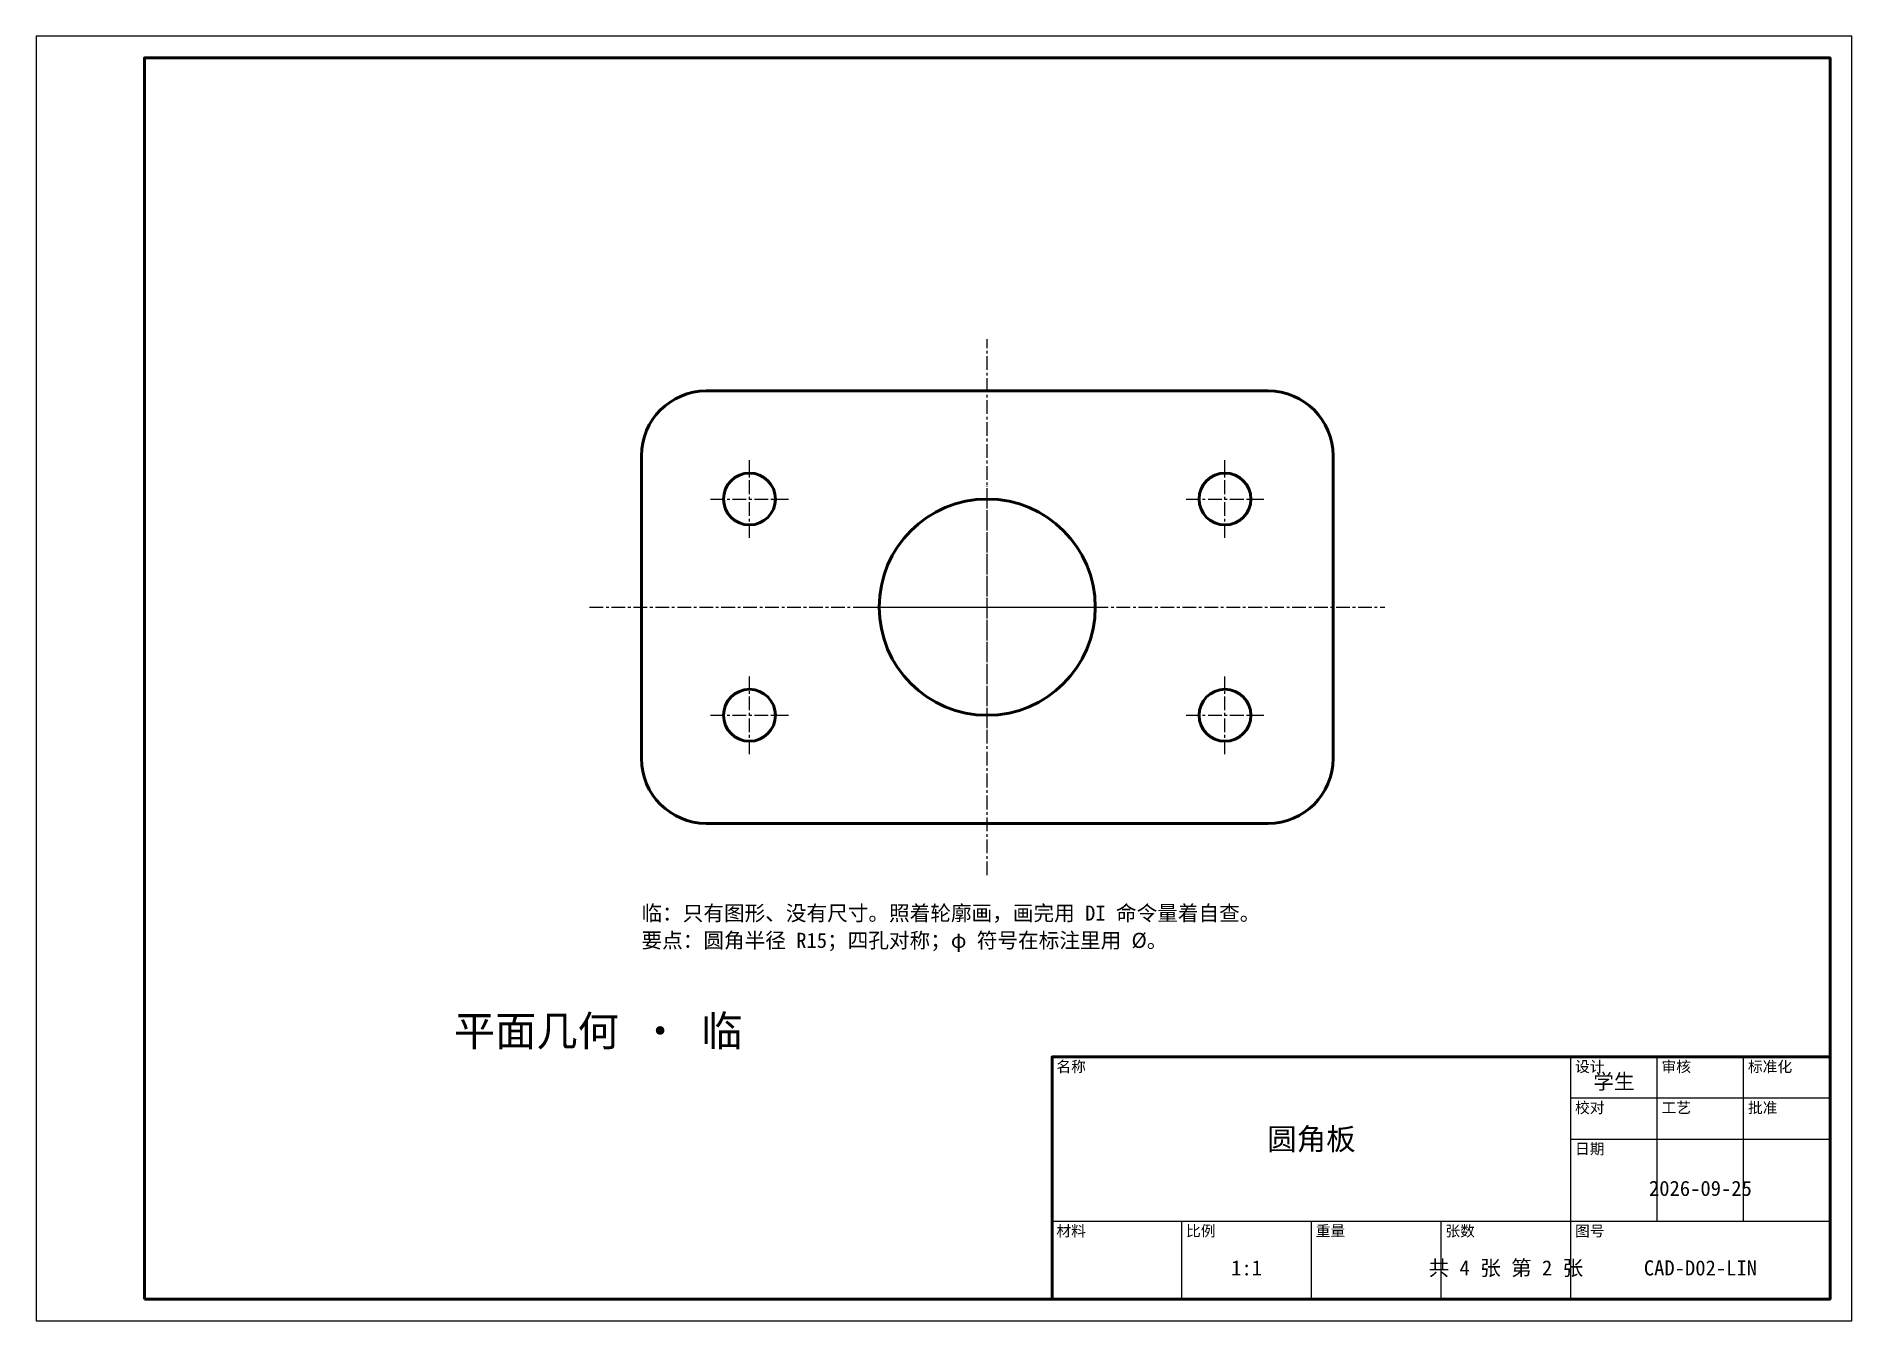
# Model space of a CAD drawing. Header units: millimetres. Extents: x 0 to 420, y 0 to 297.
import ezdxf
from ezdxf.enums import TextEntityAlignment as Align

# ---------------------------------------------------------------- set-up
doc = ezdxf.new("R2010")
doc.units = ezdxf.units.MM
doc.linetypes.add('CENTER', pattern=[5.08, 3.175, -0.635, 0.635, -0.635])
for name, color, linetype, lineweight in [('图框', 7, 'CONTINUOUS', 70), ('文字', 7, 'CONTINUOUS', 25), ('粗实线', 7, 'CONTINUOUS', 70), ('细实线', 3, 'CONTINUOUS', 25), ('细点画线', 1, 'CENTER', 25)]:
    doc.layers.add(name, color=color, linetype=linetype, lineweight=lineweight)
doc.styles.add('长仿宋', font='simfang.ttf', dxfattribs={"width": 0.7})

msp = doc.modelspace()

# ---------------------------------------------------------------- linework, layer by layer
at = {"layer": '图框'}
for points in [[(25, 5), (415, 5), (415, 292), (25, 292)], [(235, 5), (415, 5), (415, 61), (235, 61)]]:
    msp.add_lwpolyline(points, close=True, dxfattribs=at)
at = {"layer": '粗实线'}
for p, q in [((155, 215), (285, 215)), ((140, 130), (140, 200)), ((300, 200), (300, 130)), ((285, 115), (155, 115))]:
    msp.add_line(p, q, dxfattribs=at)
for centre, radius in [((165, 190), 6), ((275, 190), 6), ((220, 165), 25), ((165, 140), 6), ((275, 140), 6)]:
    msp.add_circle(centre, radius, dxfattribs=at)
for centre, start, end in [((155, 200), 90, 180), ((285, 200), 0, 90), ((155, 130), 180, 270), ((285, 130), 270, 360)]:
    msp.add_arc(centre, 15, start, end, dxfattribs=at)
at = {"layer": '细实线'}
for p, q in [((355, 5), (355, 61)), ((375, 23), (375, 61)), ((395, 23), (395, 61)), ((355, 51.5), (415, 51.5)), ((355, 42), (415, 42)), ((235, 23), (415, 23)), ((265, 5), (265, 23)), ((295, 5), (295, 23)), ((325, 5), (325, 23))]:
    msp.add_line(p, q, dxfattribs=at)
msp.add_lwpolyline([(0, 0), (420, 0), (420, 297), (0, 297)], close=True, dxfattribs=at)
at = {"layer": '细点画线'}
for p, q in [((220, 103), (220, 227)), ((165, 181), (165, 199)), ((275, 181), (275, 199)), ((156, 190), (174, 190)), ((220, 137), (220, 193)), ((266, 190), (284, 190)), ((128, 165), (312, 165)), ((192, 165), (248, 165)), ((165, 131), (165, 149)), ((275, 131), (275, 149)), ((156, 140), (174, 140)), ((266, 140), (284, 140))]:
    msp.add_line(p, q, dxfattribs=at)

# ---------------------------------------------------------------- texts
at = {"layer": '文字', "style": '长仿宋'}
for s, height, p in [('临：只有图形、没有尺寸。照着轮廓画，画完用 DI 命令量着自查。', 3.5, (140, 96)), ('要点：圆角半径 R15；四孔对称；φ 符号在标注里用 %%c。', 3.5, (140, 89.7)), ('名称', 2.5, (236, 60)), ('设计', 2.5, (356, 60)), ('审核', 2.5, (376, 60)), ('标准化', 2.5, (396, 60)), ('校对', 2.5, (356, 50.5)), ('工艺', 2.5, (376, 50.5)), ('批准', 2.5, (396, 50.5)), ('日期', 2.5, (356, 41)), ('材料', 2.5, (236, 22)), ('比例', 2.5, (266, 22)), ('重量', 2.5, (296, 22)), ('张数', 2.5, (326, 22)), ('图号', 2.5, (356, 22))]:
    msp.add_text(s, height=height, dxfattribs=at).set_placement(p, align=Align.TOP_LEFT)
for s, height, p in [('平面几何 · 临', 7, (130, 67)), ('学生', 3.5, (365, 55.3)), ('圆角板', 5, (295, 42)), ('2026-09-25', 3.5, (385, 30.6)), ('1:1', 3.5, (280, 12.2)), ('共 4 张 第 2 张', 3.5, (340, 12.2)), ('CAD-D02-LIN', 3.5, (385, 12.2))]:
    msp.add_text(s, height=height, dxfattribs=at).set_placement(p, align=Align.MIDDLE_CENTER)

doc.saveas('drawing.dxf')
